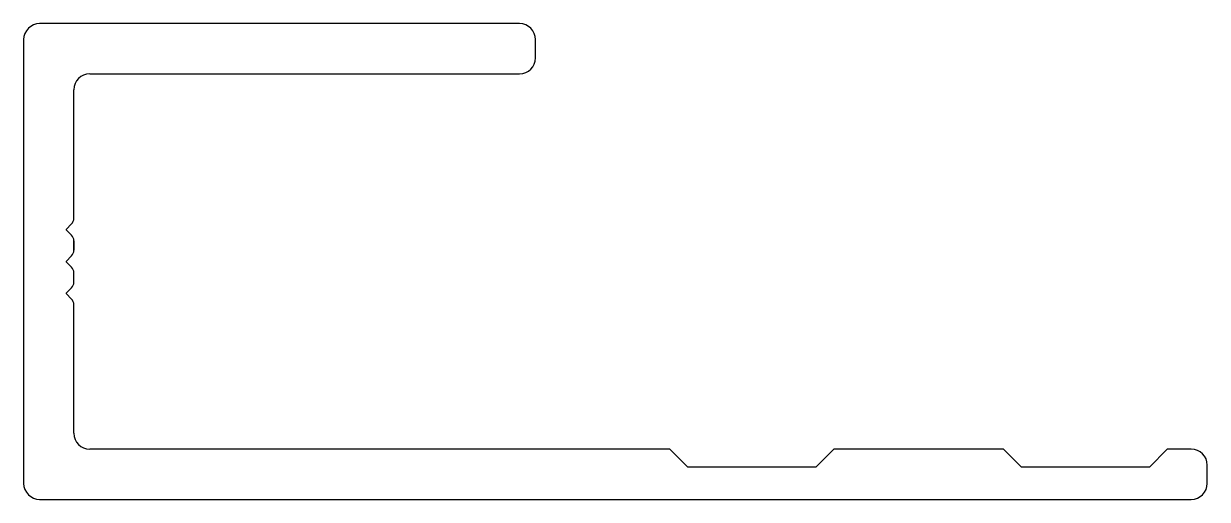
# Model space of a CAD drawing. Header units: inches. Extents: x -18.5 to 18.5, y 0.1 to 15.
import ezdxf

# ---------------------------------------------------------------- set-up
doc = ezdxf.new("R2010")
doc.units = ezdxf.units.IN
doc.header["$MEASUREMENT"] = 0

msp = doc.modelspace()

# ---------------------------------------------------------------- linework, layer by layer
at = {"color": 6}
for p, q in [((-2.965, 15.012), (-17.965, 15.012)), ((-18.465, 14.512), (-18.465, 0.622)), ((-2.465, 13.942), (-2.465, 14.512)), ((-16.395, 13.442), (-2.965, 13.442)), ((-16.895, 8.92), (-16.895, 12.942)), ((-16.895, 8.92), (-16.895, 8.92)), ((-17.139, 8.572), (-16.968, 8.744)), ((-16.968, 8.39), (-17.139, 8.561)), ((-16.895, 7.92), (-16.895, 8.213)), ((-16.895, 8.213), (-16.895, 7.92)), ((-16.895, 7.92), (-16.895, 8.213)), ((-16.895, 8.213), (-16.895, 7.92)), ((-16.895, 7.92), (-16.895, 8.213)), ((-17.139, 7.572), (-16.968, 7.744)), ((-16.968, 7.39), (-17.139, 7.561)), ((-16.895, 6.92), (-16.895, 7.213)), ((-17.139, 6.573), (-16.968, 6.744)), ((-16.968, 6.39), (-17.139, 6.561)), ((-16.895, 2.192), (-16.895, 6.213)), ((1.735, 1.692), (-16.395, 1.692)), ((2.295, 1.132), (1.735, 1.692)), ((6.855, 1.692), (6.295, 1.132)), ((12.165, 1.692), (6.855, 1.692)), ((12.725, 1.132), (12.165, 1.692)), ((17.285, 1.692), (16.725, 1.132)), ((18.035, 1.692), (17.285, 1.692)), ((6.295, 1.132), (2.295, 1.132)), ((16.725, 1.132), (12.725, 1.132)), ((18.535, 0.622), (18.535, 1.192)), ((-17.965, 0.122), (18.035, 0.122))]:
    msp.add_line(p, q, dxfattribs=at)
for centre, radius, start, end in [((-17.965, 14.512), 0.5, 90, 180), ((-2.965, 14.512), 0.5, 0, 90), ((-2.965, 13.942), 0.5, 270, 0), ((-16.395, 12.942), 0.5, 90, 180), ((-17.145, 8.92), 0.25, 315, 360), ((-17.133, 8.567), 0.008, 135, 225), ((-17.145, 8.213), 0.25, 0, 45), ((-17.145, 7.92), 0.25, 315, 360), ((-17.133, 7.567), 0.008, 135, 225), ((-17.145, 7.213), 0.25, 360, 45), ((-17.145, 6.92), 0.25, 315, 360), ((-17.133, 6.567), 0.008, 135, 225), ((-17.145, 6.213), 0.25, 0, 45), ((-16.395, 2.192), 0.5, 180, 270), ((18.035, 1.192), 0.5, 0, 90), ((-17.965, 0.622), 0.5, 180, 270), ((18.035, 0.622), 0.5, 270, 0)]:
    msp.add_arc(centre, radius, start, end, dxfattribs=at)

doc.saveas('drawing.dxf')
